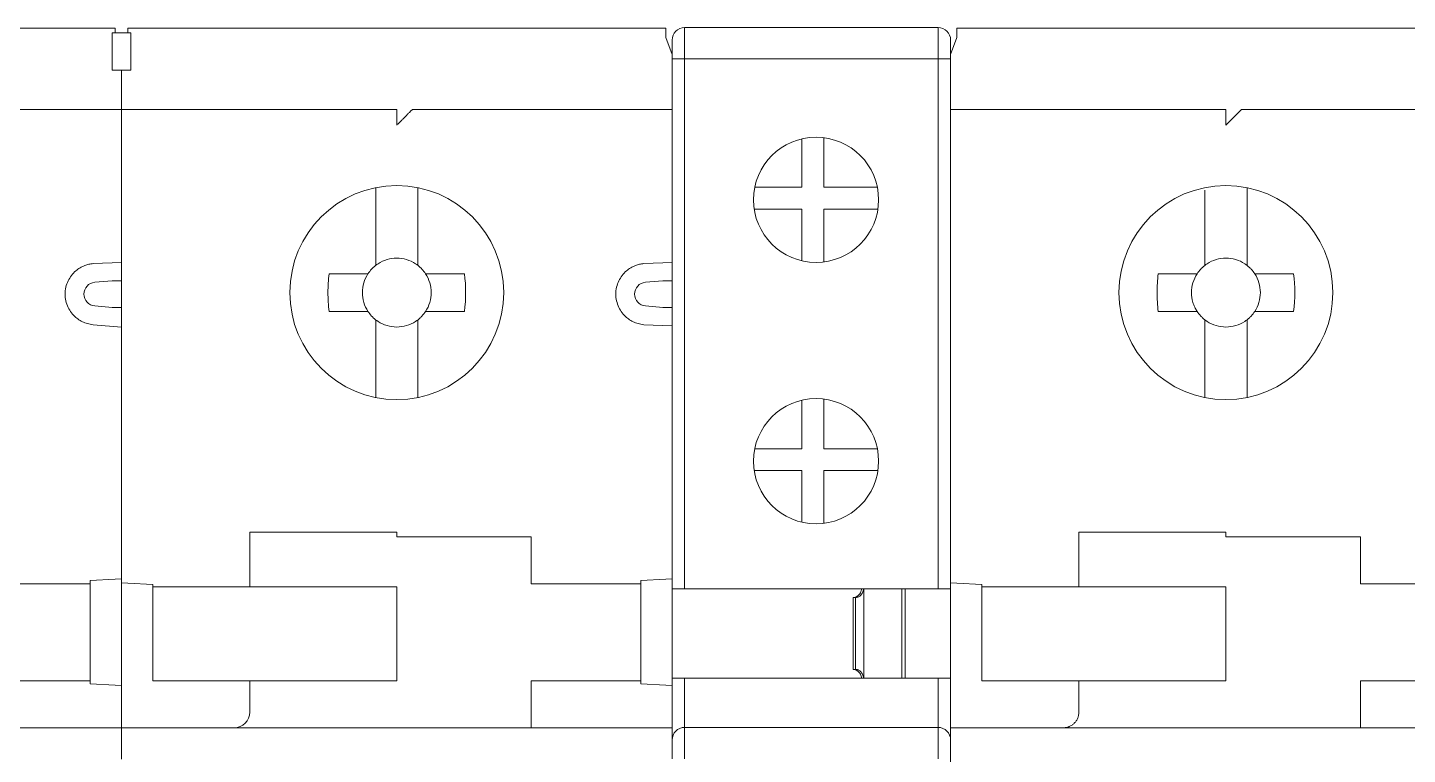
# Model space of a CAD drawing. Header units: millimetres. Extents: x 1359 to 3577, y 1336 to 3557.
# Drawn here: x 1802.27 to 1846.37, y 2789.13 to 2812.34 of the extents above; entities that cross this region are included whole.
import ezdxf

# ---------------------------------------------------------------- set-up
doc = ezdxf.new("R2010")
doc.units = ezdxf.units.MM
doc.layers.add('000-PI-Oprema', color=30, linetype='Continuous', lineweight=5)

msp = doc.modelspace()

# ---------------------------------------------------------------- linework, layer by layer
at = {"layer": '000-PI-Oprema', "color": 0, "lineweight": 0}
for p, q in [((1800.291, 2812.331), (1805.071, 2812.331)), ((1805.471, 2812.331), (1810.271, 2812.331)), ((1810.271, 2812.331), (1817.891, 2812.331)), ((1817.891, 2812.331), (1822.671, 2812.331)), ((1831.971, 2812.331), (1836.771, 2812.331)), ((1836.771, 2812.331), (1844.391, 2812.331)), ((1844.391, 2812.331), (1849.171, 2812.331)), ((1804.971, 2812.181), (1805.071, 2812.181)), ((1805.071, 2812.181), (1805.471, 2812.181)), ((1805.471, 2812.181), (1805.571, 2812.181)), ((1822.871, 2811.481), (1822.671, 2812.031)), ((1831.971, 2812.031), (1831.771, 2811.481)), ((1822.871, 2811.481), (1822.871, 2808.881)), ((1831.771, 2811.481), (1831.771, 2808.881)), ((1804.971, 2810.981), (1804.971, 2811.281)), ((1805.571, 2810.981), (1804.971, 2810.981)), ((1805.271, 2810.981), (1805.271, 2805.161)), ((1805.571, 2810.981), (1805.571, 2811.281)), ((1796.971, 2809.731), (1805.071, 2809.731)), ((1805.071, 2809.731), (1814.071, 2809.731)), ((1814.571, 2809.731), (1822.871, 2809.731)), ((1840.571, 2809.731), (1831.771, 2809.731)), ((1841.071, 2809.731), (1849.171, 2809.731)), ((1822.871, 2808.881), (1822.871, 2805.161)), ((1831.771, 2808.881), (1831.771, 2794.61)), ((1813.396, 2807.232), (1813.396, 2807.157)), ((1813.396, 2807.157), (1813.396, 2805.038)), ((1814.746, 2807.157), (1814.746, 2807.232)), ((1814.746, 2805.038), (1814.746, 2807.157)), ((1839.896, 2807.157), (1839.896, 2805.038)), ((1841.246, 2807.157), (1841.246, 2807.232)), ((1841.246, 2805.038), (1841.246, 2807.157)), ((1805.271, 2804.844), (1804.365, 2804.806)), ((1805.271, 2802.501), (1805.271, 2805.161)), ((1813.396, 2804.75), (1813.396, 2805.038)), ((1814.746, 2804.75), (1814.746, 2805.038)), ((1822.871, 2804.844), (1821.965, 2804.806)), ((1839.896, 2804.75), (1839.896, 2805.038)), ((1841.246, 2804.75), (1841.246, 2805.038)), ((1811.907, 2804.481), (1812.765, 2804.481)), ((1815.377, 2804.481), (1816.235, 2804.481)), ((1831.771, 2804.531), (1831.766, 2804.518)), ((1838.407, 2804.481), (1839.265, 2804.481)), ((1841.877, 2804.481), (1842.735, 2804.481)), ((1804.971, 2804.257), (1804.417, 2804.209)), ((1822.571, 2804.257), (1822.017, 2804.209)), ((1822.871, 2804.257), (1822.871, 2803.405)), ((1804.971, 2803.405), (1804.417, 2803.454)), ((1822.571, 2803.405), (1822.017, 2803.454)), ((1811.907, 2803.281), (1812.765, 2803.281)), ((1813.396, 2802.725), (1813.396, 2803.013)), ((1814.746, 2802.725), (1814.746, 2803.013)), ((1816.235, 2803.281), (1815.377, 2803.281)), ((1838.407, 2803.281), (1839.265, 2803.281)), ((1839.896, 2802.725), (1839.896, 2803.013)), ((1841.246, 2802.725), (1841.246, 2803.013)), ((1842.735, 2803.281), (1841.877, 2803.281)), ((1804.365, 2802.856), (1805.271, 2802.777)), ((1813.396, 2802.725), (1813.396, 2800.605)), ((1814.746, 2800.605), (1814.746, 2802.725)), ((1821.965, 2802.856), (1822.871, 2802.818)), ((1839.896, 2802.725), (1839.896, 2800.605)), ((1841.246, 2800.605), (1841.246, 2802.725)), ((1805.271, 2802.501), (1805.271, 2794.734)), ((1822.871, 2802.501), (1822.871, 2794.734)), ((1813.396, 2800.605), (1813.396, 2800.531)), ((1814.746, 2800.531), (1814.746, 2800.605)), ((1839.896, 2800.605), (1839.896, 2800.531)), ((1841.246, 2800.531), (1841.246, 2800.605)), ((1831.771, 2798.581), (1831.766, 2798.586)), ((1822.876, 2798.381), (1822.871, 2798.381)), ((1814.071, 2796.231), (1809.371, 2796.231)), ((1809.371, 2794.481), (1809.371, 2796.231)), ((1814.071, 2796.081), (1814.071, 2796.231)), ((1818.371, 2796.081), (1814.071, 2796.081)), ((1818.371, 2794.581), (1818.371, 2796.081)), ((1835.871, 2796.231), (1840.571, 2796.231)), ((1835.871, 2794.481), (1835.871, 2796.231)), ((1840.571, 2796.231), (1840.571, 2796.081)), ((1840.571, 2796.081), (1844.871, 2796.081)), ((1844.871, 2796.081), (1844.871, 2794.581)), ((1804.271, 2794.681), (1805.071, 2794.723)), ((1804.271, 2794.581), (1804.271, 2794.681)), ((1805.071, 2794.723), (1805.271, 2794.734)), ((1805.271, 2794.734), (1805.271, 2794.61)), ((1822.671, 2794.723), (1821.871, 2794.681)), ((1821.871, 2794.581), (1821.871, 2794.681)), ((1822.871, 2794.734), (1822.671, 2794.723)), ((1822.871, 2794.734), (1822.871, 2791.329)), ((1801.171, 2794.581), (1804.271, 2794.581)), ((1804.271, 2791.481), (1804.271, 2794.581)), ((1805.271, 2794.61), (1805.471, 2794.599)), ((1805.271, 2794.581), (1805.271, 2794.61)), ((1805.271, 2794.581), (1805.271, 2791.329)), ((1805.471, 2794.599), (1806.271, 2794.557)), ((1806.271, 2794.557), (1806.271, 2794.481)), ((1806.271, 2794.481), (1809.371, 2794.481)), ((1806.271, 2794.481), (1806.271, 2791.481)), ((1809.371, 2794.481), (1809.771, 2794.481)), ((1809.771, 2794.481), (1814.071, 2794.481)), ((1814.071, 2794.481), (1814.071, 2791.481)), ((1818.771, 2794.581), (1818.371, 2794.581)), ((1821.871, 2794.581), (1818.771, 2794.581)), ((1821.871, 2791.481), (1821.871, 2794.581)), ((1831.971, 2794.599), (1831.771, 2794.61)), ((1831.771, 2790.405), (1831.771, 2794.581)), ((1831.971, 2794.599), (1832.771, 2794.557)), ((1832.771, 2794.557), (1832.771, 2794.481)), ((1832.771, 2794.481), (1835.871, 2794.481)), ((1832.771, 2794.481), (1832.771, 2791.481)), ((1835.871, 2794.481), (1836.271, 2794.481)), ((1836.271, 2794.481), (1840.571, 2794.481)), ((1840.571, 2794.481), (1840.571, 2791.481)), ((1845.271, 2794.581), (1844.871, 2794.581)), ((1845.271, 2794.581), (1848.371, 2794.581)), ((1822.871, 2793.781), (1822.876, 2793.781)), ((1831.766, 2793.576), (1831.771, 2793.581)), ((1804.271, 2791.481), (1801.171, 2791.481)), ((1804.271, 2791.381), (1804.271, 2791.481)), ((1804.271, 2791.381), (1805.071, 2791.339)), ((1805.071, 2791.339), (1805.271, 2791.329)), ((1805.271, 2790.405), (1805.271, 2791.329)), ((1809.371, 2791.481), (1806.271, 2791.481)), ((1809.371, 2791.481), (1809.771, 2791.481)), ((1809.371, 2791.481), (1809.371, 2790.481)), ((1814.071, 2791.481), (1809.771, 2791.481)), ((1818.371, 2791.481), (1818.771, 2791.481)), ((1818.371, 2791.481), (1818.371, 2789.981)), ((1821.871, 2791.481), (1818.771, 2791.481)), ((1821.871, 2791.381), (1821.871, 2791.481)), ((1822.671, 2791.339), (1821.871, 2791.381)), ((1822.671, 2791.339), (1822.871, 2791.329)), ((1822.871, 2791.329), (1822.871, 2789.131)), ((1832.771, 2791.481), (1835.871, 2791.481)), ((1836.271, 2791.481), (1835.871, 2791.481)), ((1835.871, 2791.481), (1835.871, 2790.481)), ((1840.571, 2791.481), (1836.271, 2791.481)), ((1844.871, 2791.481), (1845.271, 2791.481)), ((1844.871, 2789.981), (1844.871, 2791.481)), ((1848.371, 2791.481), (1845.271, 2791.481)), ((1805.271, 2790.405), (1805.271, 2789.131)), ((1831.771, 2789.131), (1831.771, 2790.405)), ((1787.671, 2789.981), (1805.271, 2789.981)), ((1822.871, 2789.981), (1805.271, 2789.981)), ((1831.771, 2789.981), (1849.371, 2789.981)), ((1805.271, 2789.131), (1805.271, 2788.981)), ((1831.771, 2764.814), (1831.771, 2789.131))]:
    msp.add_line(p, q, dxfattribs=at)
at = {"layer": '000-PI-Oprema', "color": 0, "linetype": 'ByBlock', "lineweight": 0}
for p, q in [((1823.271, 2812.344), (1831.371, 2812.344)), ((1823.271, 2811.344), (1823.271, 2812.344)), ((1831.371, 2811.344), (1831.371, 2812.344)), ((1822.871, 2811.344), (1822.871, 2811.944)), ((1831.771, 2811.944), (1831.771, 2811.344)), ((1822.871, 2794.419), (1822.871, 2811.344)), ((1823.271, 2811.344), (1822.871, 2811.344)), ((1823.271, 2794.419), (1823.271, 2811.344)), ((1823.271, 2811.344), (1831.371, 2811.344)), ((1831.371, 2794.419), (1831.371, 2811.344)), ((1831.771, 2811.344), (1831.371, 2811.344)), ((1831.771, 2811.344), (1831.771, 2794.419)), ((1827.02, 2808.792), (1827.02, 2807.244)), ((1827.72, 2808.828), (1827.72, 2807.244)), ((1825.512, 2807.244), (1827.02, 2807.244)), ((1827.72, 2807.244), (1829.431, 2807.244)), ((1825.494, 2806.544), (1827.02, 2806.544)), ((1827.02, 2806.544), (1827.02, 2804.895)), ((1827.72, 2804.86), (1827.72, 2806.544)), ((1829.449, 2806.544), (1827.72, 2806.544)), ((1827.02, 2800.442), (1827.02, 2798.894)), ((1827.72, 2800.478), (1827.72, 2798.894)), ((1825.512, 2798.894), (1827.02, 2798.894)), ((1827.72, 2798.894), (1829.431, 2798.894)), ((1827.02, 2798.194), (1825.494, 2798.194)), ((1827.02, 2798.194), (1827.02, 2796.545)), ((1829.449, 2798.194), (1827.72, 2798.194)), ((1827.72, 2796.51), (1827.72, 2798.194)), ((1823.271, 2794.419), (1822.871, 2794.419)), ((1822.871, 2794.144), (1822.871, 2794.419)), ((1831.371, 2794.419), (1823.271, 2794.419)), ((1828.994, 2794.419), (1828.994, 2791.569)), ((1830.216, 2791.569), (1830.216, 2794.419)), ((1830.321, 2794.419), (1830.321, 2791.569)), ((1831.771, 2794.419), (1831.371, 2794.419)), ((1831.771, 2794.419), (1831.771, 2791.569)), ((1822.871, 2791.569), (1822.871, 2794.144)), ((1828.661, 2791.844), (1828.661, 2794.144)), ((1828.661, 2794.144), (1828.732, 2794.144)), ((1828.732, 2791.844), (1828.732, 2794.144)), ((1828.747, 2794.144), (1828.732, 2794.144)), ((1822.871, 2789.594), (1822.871, 2791.569)), ((1822.871, 2791.569), (1823.271, 2791.569)), ((1831.371, 2791.569), (1823.271, 2791.569)), ((1823.271, 2791.569), (1823.271, 2789.994)), ((1828.732, 2791.844), (1828.661, 2791.844)), ((1828.747, 2791.844), (1828.732, 2791.844)), ((1831.371, 2791.569), (1831.771, 2791.569)), ((1831.371, 2789.994), (1831.371, 2791.569)), ((1831.771, 2791.569), (1831.771, 2789.594)), ((1831.371, 2789.994), (1823.271, 2789.994)), ((1823.271, 2788.994), (1823.271, 2789.994)), ((1831.371, 2788.994), (1831.371, 2789.994)), ((1822.871, 2788.994), (1822.871, 2789.594)), ((1831.771, 2789.594), (1831.771, 2788.994))]:
    msp.add_line(p, q, dxfattribs=at)
for centre in [(1827.471, 2806.844), (1827.471, 2798.494)]:
    msp.add_circle(centre, 2, dxfattribs=at)
at = {"layer": '000-PI-Oprema', "color": 0, "lineweight": 0}
for centre in [(1814.071, 2803.881), (1840.571, 2803.881)]:
    msp.add_circle(centre, 3.418, dxfattribs=at)
at = {"layer": '000-PI-Oprema', "color": 0, "linetype": 'ByBlock', "lineweight": 0}
for centre, start, end in [((1823.271, 2811.944), 90, 180), ((1831.371, 2811.944), 0, 90), ((1823.271, 2789.594), 90, 180), ((1831.371, 2789.594), 0, 90)]:
    msp.add_arc(centre, 0.4, start, end, dxfattribs=at)
at = {"layer": '000-PI-Oprema', "color": 0, "lineweight": 0}
for centre, radius, start, end in [((1814.071, 2803.881), 1.1, 123.0557, 133.0681), ((1814.071, 2803.881), 1.1, 46.9319, 56.9443), ((1840.571, 2803.881), 1.1, 123.0557, 133.0681), ((1840.571, 2803.881), 1.1, 46.9319, 56.9443), ((1814.071, 2803.881), 1.1, 136.9319, 146.9443), ((1814.071, 2803.881), 1.1, 135, 136.9319), ((1814.071, 2803.881), 1.1, 45, 46.9319), ((1814.071, 2803.881), 1.1, 43.0681, 45), ((1814.071, 2803.881), 1.1, 33.0557, 43.0681), ((1840.571, 2803.881), 1.1, 136.9319, 146.9443), ((1840.571, 2803.881), 1.1, 135, 136.9319), ((1840.571, 2803.881), 1.1, 45, 46.9319), ((1840.571, 2803.881), 1.1, 43.0681, 45), ((1840.571, 2803.881), 1.1, 33.0557, 43.0681), ((1814.071, 2803.881), 1.1, 213.0557, 223.0681), ((1814.071, 2803.881), 1.1, 226.9319, 236.9443), ((1814.071, 2803.881), 1.1, 303.0557, 313.0681), ((1814.071, 2803.881), 1.1, 313.0681, 315), ((1814.071, 2803.881), 1.1, 315, 316.9319), ((1814.071, 2803.881), 1.1, 316.9319, 326.9443), ((1840.571, 2803.881), 1.1, 213.0557, 223.0681), ((1840.571, 2803.881), 1.1, 226.9319, 236.9443), ((1840.571, 2803.881), 1.1, 303.0557, 313.0681), ((1840.571, 2803.881), 1.1, 313.0681, 315), ((1840.571, 2803.881), 1.1, 315, 316.9319), ((1840.571, 2803.881), 1.1, 316.9319, 326.9443), ((1808.871, 2790.481), 0.5, 270, 0)]:
    msp.add_arc(centre, radius, start, end, dxfattribs=at)
for points, knots in [([(1805.071, 2812.181), (1805.071, 2812.182), (1805.071, 2812.238), (1805.071, 2812.306), (1805.071, 2812.323), (1805.071, 2812.331)], [0, 0, 0, 0, 0.010834, 0.505413, 1, 1, 1, 1]), ([(1805.471, 2812.331), (1805.471, 2812.323), (1805.471, 2812.306), (1805.471, 2812.238), (1805.471, 2812.182), (1805.471, 2812.181)], [0, 0, 0, 0, 0.494587, 0.989166, 1, 1, 1, 1]), ([(1822.671, 2812.031), (1822.671, 2812.088), (1822.671, 2812.141), (1822.671, 2812.277), (1822.671, 2812.331), (1822.671, 2812.331)], [0.262243, 0.262243, 0.262243, 0.262243, 0.5, 0.5, 1, 1, 1, 1]), ([(1831.971, 2812.031), (1831.971, 2812.057), (1831.971, 2812.112), (1831.971, 2812.187), (1831.971, 2812.252), (1831.971, 2812.298), (1831.971, 2812.326), (1831.971, 2812.329), (1831.971, 2812.331)], [0.2613825, 0.2613825, 0.2613825, 0.2613825, 0.3685854, 0.5000663, 0.6285535, 0.7600358, 0.8779631, 1, 1, 1, 1]), ([(1804.971, 2812.181), (1804.971, 2812.162), (1804.971, 2812.108), (1804.971, 2811.993), (1804.971, 2811.834), (1804.971, 2811.657), (1804.971, 2811.47), (1804.971, 2811.344), (1804.971, 2811.281)], [0.287427, 0.287427, 0.287427, 0.287427, 0.3699948, 0.5001298, 0.629921, 0.7600558, 0.879771, 1, 1, 1, 1]), ([(1805.571, 2812.181), (1805.571, 2812.133), (1805.571, 2812.068), (1805.571, 2811.803), (1805.571, 2811.543), (1805.571, 2811.281)], [0.2858647, 0.2858647, 0.2858647, 0.2858647, 0.5, 0.5, 1, 1, 1, 1]), ([(1814.071, 2809.231), (1814.071, 2809.362), (1814.071, 2809.492), (1814.071, 2809.677), (1814.071, 2809.731), (1814.071, 2809.731)], [0, 0, 0, 0, 0.5, 0.5, 1, 1, 1, 1]), ([(1814.071, 2809.231), (1814.093, 2809.253), (1814.137, 2809.296), (1814.201, 2809.361), (1814.272, 2809.432), (1814.349, 2809.509), (1814.425, 2809.585), (1814.488, 2809.648), (1814.535, 2809.695), (1814.566, 2809.726), (1814.569, 2809.729), (1814.571, 2809.731)], [0, 0, 0, 0, 0.097283, 0.192791, 0.287384, 0.42418, 0.554334, 0.675821, 0.789691, 0.896334, 1, 1, 1, 1]), ([(1840.571, 2809.731), (1840.571, 2809.73), (1840.571, 2809.729), (1840.571, 2809.716), (1840.571, 2809.694), (1840.571, 2809.652), (1840.571, 2809.588), (1840.571, 2809.508), (1840.571, 2809.42), (1840.571, 2809.326), (1840.571, 2809.263), (1840.571, 2809.231)], [0, 0, 0, 0, 0.080758, 0.160392, 0.240099, 0.368585, 0.500066, 0.628554, 0.760036, 0.877963, 1, 1, 1, 1]), ([(1841.071, 2809.731), (1841.071, 2809.731), (1841.069, 2809.73), (1841.06, 2809.72), (1841.045, 2809.706), (1841.024, 2809.684), (1840.997, 2809.657), (1840.964, 2809.624), (1840.917, 2809.577), (1840.85, 2809.51), (1840.769, 2809.428), (1840.674, 2809.334), (1840.609, 2809.269), (1840.571, 2809.231)], [0, 0, 0, 0, 0.056117, 0.113833, 0.173777, 0.236509, 0.302522, 0.372235, 0.446007, 0.56933, 0.712859, 0.83153, 1, 1, 1, 1]), ([(1804.365, 2802.856), (1804.334, 2802.86), (1804.274, 2802.867), (1804.185, 2802.888), (1804.074, 2802.924), (1803.945, 2802.987), (1803.8, 2803.092), (1803.668, 2803.231), (1803.559, 2803.408), (1803.487, 2803.611), (1803.463, 2803.831), (1803.487, 2804.052), (1803.559, 2804.254), (1803.668, 2804.432), (1803.799, 2804.57), (1803.945, 2804.676), (1804.088, 2804.744), (1804.229, 2804.789), (1804.319, 2804.8), (1804.365, 2804.806)], [0, 0, 0, 0, 0.031513, 0.062833, 0.094232, 0.152293, 0.210532, 0.279327, 0.348301, 0.424071, 0.50002, 0.57579, 0.651739, 0.720534, 0.789508, 0.84757, 0.905809, 0.95275, 1, 1, 1, 1]), ([(1814.671, 2804.803), (1814.494, 2804.919), (1814.283, 2804.981), (1813.86, 2804.981), (1813.649, 2804.919), (1813.471, 2804.803)], [0, 0, 0, 0, 0.5, 0.5, 1, 1, 1, 1]), ([(1821.965, 2802.856), (1821.934, 2802.86), (1821.874, 2802.867), (1821.785, 2802.888), (1821.674, 2802.924), (1821.545, 2802.987), (1821.4, 2803.092), (1821.268, 2803.231), (1821.159, 2803.408), (1821.087, 2803.611), (1821.063, 2803.831), (1821.087, 2804.052), (1821.159, 2804.254), (1821.268, 2804.432), (1821.399, 2804.57), (1821.545, 2804.676), (1821.688, 2804.744), (1821.829, 2804.789), (1821.919, 2804.8), (1821.965, 2804.806)], [0, 0, 0, 0, 0.031513, 0.062833, 0.094232, 0.152293, 0.210532, 0.279327, 0.348301, 0.424071, 0.50002, 0.57579, 0.651739, 0.720534, 0.789508, 0.84757, 0.905809, 0.95275, 1, 1, 1, 1]), ([(1822.871, 2805.16), (1822.871, 2805.16), (1822.871, 2805.158), (1822.871, 2805.145), (1822.871, 2805.123), (1822.871, 2805.084), (1822.871, 2805.014), (1822.871, 2804.901), (1822.871, 2804.763), (1822.871, 2804.606), (1822.871, 2804.435), (1822.871, 2804.316), (1822.871, 2804.257)], [0, 0, 0, 0, 0.062572, 0.124512, 0.186422, 0.248903, 0.373491, 0.498598, 0.623567, 0.749199, 0.874318, 1, 1, 1, 1]), ([(1841.171, 2804.803), (1840.994, 2804.919), (1840.783, 2804.981), (1840.36, 2804.981), (1840.149, 2804.919), (1839.971, 2804.803)], [0, 0, 0, 0, 0.5, 0.5, 1, 1, 1, 1]), ([(1811.907, 2804.481), (1811.883, 2804.282), (1811.859, 2803.881), (1811.883, 2803.48), (1811.908, 2803.281), (1811.907, 2803.281)], [0, 0, 0, 0, 0.5, 1, 1.000008, 1.000008, 1.000008, 1.000008]), ([(1815.377, 2804.481), (1815.31, 2804.481), (1815.185, 2804.481), (1815.054, 2804.481), (1814.993, 2804.481)], [0, 0, 0, 0, 0.54278, 1, 1, 1, 1]), ([(1838.407, 2804.481), (1838.383, 2804.282), (1838.359, 2803.881), (1838.383, 2803.48), (1838.408, 2803.281), (1838.407, 2803.281)], [-0.000008, -0.000008, -0.000008, -0.000008, 0.499992, 0.999992, 1, 1, 1, 1]), ([(1841.877, 2804.481), (1841.81, 2804.481), (1841.685, 2804.481), (1841.554, 2804.481), (1841.493, 2804.481)], [0, 0, 0, 0, 0.54278, 1, 1, 1, 1]), ([(1804.417, 2803.454), (1804.324, 2803.462), (1804.234, 2803.506), (1804.108, 2803.644), (1804.071, 2803.738), (1804.071, 2803.925), (1804.108, 2804.018), (1804.234, 2804.156), (1804.324, 2804.2), (1804.417, 2804.209)], [0, 0, 0, 0, 0.25, 0.25, 0.5, 0.5, 0.75, 0.75, 1, 1, 1, 1]), ([(1805.271, 2804.257), (1805.271, 2804.257), (1805.239, 2804.257), (1805.128, 2804.257), (1805.05, 2804.257), (1804.971, 2804.257)], [0, 0, 0, 0, 0.5, 0.5, 1, 1, 1, 1]), ([(1813.149, 2803.281), (1813.149, 2803.281), (1813.034, 2803.459), (1812.971, 2803.67), (1812.971, 2803.881)], [0, 0, 0, 0, 0.0000079, 0.5000079, 0.5000079, 0.5000079, 0.5000079]), ([(1822.017, 2803.454), (1821.924, 2803.462), (1821.834, 2803.506), (1821.708, 2803.644), (1821.671, 2803.738), (1821.671, 2803.925), (1821.708, 2804.018), (1821.834, 2804.156), (1821.924, 2804.2), (1822.017, 2804.209)], [0, 0, 0, 0, 0.25, 0.25, 0.5, 0.5, 0.75, 0.75, 1, 1, 1, 1]), ([(1822.871, 2804.257), (1822.871, 2804.257), (1822.839, 2804.257), (1822.728, 2804.257), (1822.65, 2804.257), (1822.571, 2804.257)], [0, 0, 0, 0, 0.5, 0.5, 1, 1, 1, 1]), ([(1839.649, 2803.281), (1839.651, 2803.283), (1839.649, 2803.281), (1839.649, 2803.282), (1839.649, 2803.282), (1839.649, 2803.282), (1839.649, 2803.283), (1839.648, 2803.284), (1839.646, 2803.286), (1839.643, 2803.291), (1839.637, 2803.301), (1839.625, 2803.321), (1839.602, 2803.361), (1839.56, 2803.443), (1839.495, 2803.617), (1839.471, 2803.776), (1839.471, 2803.881)], [0, 0, 0, 0, 0.000244, 0.000244, 0.000488, 0.000977, 0.001953, 0.003906, 0.007813, 0.015625, 0.03125, 0.0625, 0.125, 0.25, 0.5, 1, 1, 1, 1]), ([(1805.271, 2803.405), (1805.271, 2803.405), (1805.242, 2803.405), (1805.125, 2803.405), (1805.042, 2803.405), (1804.971, 2803.405)], [0, 0, 0, 0, 0.5, 0.5, 1, 1, 1, 1]), ([(1812.765, 2803.281), (1812.833, 2803.281), (1812.957, 2803.281), (1813.089, 2803.281), (1813.149, 2803.281)], [0, 0, 0, 0, 0.54278, 1, 1, 1, 1]), ([(1815.377, 2803.281), (1815.31, 2803.281), (1815.186, 2803.281), (1815.054, 2803.281), (1814.993, 2803.281)], [0, 0, 0, 0, 0.540007, 1, 1, 1, 1]), ([(1822.871, 2803.405), (1822.871, 2803.405), (1822.842, 2803.405), (1822.725, 2803.405), (1822.642, 2803.405), (1822.571, 2803.405)], [0, 0, 0, 0, 0.5, 0.5, 1, 1, 1, 1]), ([(1822.871, 2803.405), (1822.871, 2803.376), (1822.871, 2803.316), (1822.871, 2803.229), (1822.871, 2803.142), (1822.871, 2803.031), (1822.871, 2802.899), (1822.871, 2802.762), (1822.871, 2802.648), (1822.871, 2802.566), (1822.871, 2802.512), (1822.871, 2802.505), (1822.871, 2802.502)], [0, 0, 0, 0, 0.06314, 0.125631, 0.188079, 0.251095, 0.376332, 0.501694, 0.62641, 0.751388, 0.875439, 1, 1, 1, 1]), ([(1839.265, 2803.281), (1839.333, 2803.281), (1839.457, 2803.281), (1839.589, 2803.281), (1839.649, 2803.281)], [0, 0, 0, 0, 0.54278, 1, 1, 1, 1]), ([(1841.877, 2803.281), (1841.81, 2803.281), (1841.686, 2803.281), (1841.554, 2803.281), (1841.493, 2803.281)], [0, 0, 0, 0, 0.540007, 1, 1, 1, 1]), ([(1813.471, 2802.959), (1813.649, 2802.844), (1813.86, 2802.781), (1814.283, 2802.781), (1814.494, 2802.844), (1814.671, 2802.959)], [0, 0, 0, 0, 0.5, 0.5, 1, 1, 1, 1]), ([(1839.971, 2802.959), (1840.149, 2802.844), (1840.36, 2802.781), (1840.783, 2802.781), (1840.994, 2802.844), (1841.171, 2802.959)], [0, 0, 0, 0, 0.5, 0.5, 1, 1, 1, 1]), ([(1835.371, 2789.981), (1835.392, 2789.982), (1835.429, 2789.983), (1835.482, 2789.993), (1835.525, 2790.005), (1835.582, 2790.026), (1835.65, 2790.062), (1835.727, 2790.125), (1835.789, 2790.201), (1835.836, 2790.29), (1835.866, 2790.385), (1835.869, 2790.45), (1835.871, 2790.481)], [0, 0, 0, 0, 0.090538, 0.168629, 0.234274, 0.28748, 0.430983, 0.554467, 0.680811, 0.79553, 0.900937, 1, 1, 1, 1])]:
    msp.add_open_spline(points, degree=3, knots=knots, dxfattribs=at)
for points in [[(1813.149, 2804.481), (1813.015, 2804.481), (1812.889, 2804.481), (1812.765, 2804.481)], [(1812.971, 2803.881), (1812.971, 2804.093), (1813.034, 2804.304), (1813.149, 2804.481)], [(1813.293, 2804.659), (1813.302, 2804.668), (1813.311, 2804.676), (1813.32, 2804.685)], [(1815.171, 2803.881), (1815.171, 2804.093), (1815.109, 2804.304), (1814.993, 2804.481)], [(1816.235, 2803.281), (1816.283, 2803.679), (1816.283, 2804.083), (1816.235, 2804.481)], [(1839.649, 2804.481), (1839.515, 2804.481), (1839.389, 2804.481), (1839.265, 2804.481)], [(1839.471, 2803.881), (1839.471, 2804.093), (1839.534, 2804.304), (1839.649, 2804.481)], [(1839.793, 2804.659), (1839.802, 2804.668), (1839.811, 2804.676), (1839.82, 2804.685)], [(1841.671, 2803.881), (1841.671, 2804.093), (1841.609, 2804.304), (1841.493, 2804.481)], [(1842.735, 2803.281), (1842.783, 2803.679), (1842.783, 2804.083), (1842.735, 2804.481)], [(1814.993, 2803.281), (1815.109, 2803.459), (1815.171, 2803.67), (1815.171, 2803.881)], [(1841.493, 2803.281), (1841.609, 2803.459), (1841.671, 2803.67), (1841.671, 2803.881)], [(1813.293, 2803.103), (1813.285, 2803.112), (1813.276, 2803.121), (1813.268, 2803.13)], [(1813.32, 2803.078), (1813.311, 2803.086), (1813.302, 2803.095), (1813.293, 2803.103)], [(1839.793, 2803.103), (1839.785, 2803.112), (1839.776, 2803.121), (1839.768, 2803.13)], [(1839.82, 2803.078), (1839.811, 2803.086), (1839.802, 2803.095), (1839.793, 2803.103)]]:
    msp.add_open_spline(points, degree=3, dxfattribs=at)
at = {"layer": '000-PI-Oprema', "color": 0, "linetype": 'ByBlock', "lineweight": 0}
for points, knots in [([(1828.667, 2794.144), (1828.687, 2794.144), (1828.728, 2794.15), (1828.789, 2794.18), (1828.845, 2794.227), (1828.889, 2794.289), (1828.916, 2794.355), (1828.924, 2794.4), (1828.925, 2794.419)], [0, 0, 0, 0, 0.175589, 0.351177, 0.526766, 0.702354, 0.877943, 1, 1, 1, 1]), ([(1828.993, 2794.419), (1828.992, 2794.407), (1828.991, 2794.395), (1828.987, 2794.373), (1828.984, 2794.363), (1828.978, 2794.343), (1828.975, 2794.334), (1828.964, 2794.305), (1828.955, 2794.288), (1828.939, 2794.263), (1828.933, 2794.254), (1828.921, 2794.239), (1828.908, 2794.224), (1828.895, 2794.212), (1828.881, 2794.199), (1828.874, 2794.194), (1828.853, 2794.178), (1828.839, 2794.169), (1828.817, 2794.159), (1828.81, 2794.157), (1828.796, 2794.152), (1828.79, 2794.15), (1828.77, 2794.145), (1828.758, 2794.144), (1828.747, 2794.144)], [0, 0, 0, 0, 0.078296, 0.078296, 0.144132, 0.144132, 0.209968, 0.209968, 0.34164, 0.34164, 0.407476, 0.407476, 0.473312, 0.539148, 0.539148, 0.604984, 0.604984, 0.736656, 0.736656, 0.802492, 0.802492, 0.868328, 0.868328, 1, 1, 1, 1]), ([(1828.925, 2791.569), (1828.924, 2791.588), (1828.916, 2791.633), (1828.889, 2791.699), (1828.845, 2791.761), (1828.789, 2791.808), (1828.728, 2791.837), (1828.687, 2791.844), (1828.667, 2791.844)], [0, 0, 0, 0, 0.122057, 0.297646, 0.473234, 0.648823, 0.824411, 1, 1, 1, 1]), ([(1828.747, 2791.844), (1828.758, 2791.844), (1828.77, 2791.843), (1828.79, 2791.838), (1828.796, 2791.836), (1828.81, 2791.831), (1828.817, 2791.828), (1828.839, 2791.818), (1828.853, 2791.81), (1828.874, 2791.794), (1828.881, 2791.789), (1828.895, 2791.776), (1828.908, 2791.763), (1828.921, 2791.749), (1828.933, 2791.733), (1828.939, 2791.725), (1828.955, 2791.7), (1828.964, 2791.682), (1828.975, 2791.654), (1828.978, 2791.644), (1828.984, 2791.625), (1828.987, 2791.615), (1828.991, 2791.593), (1828.992, 2791.581), (1828.993, 2791.569)], [0, 0, 0, 0, 0.131674, 0.131674, 0.197511, 0.197511, 0.263348, 0.263348, 0.395022, 0.395022, 0.460859, 0.460859, 0.526697, 0.592534, 0.592534, 0.658371, 0.658371, 0.790045, 0.790045, 0.855882, 0.855882, 0.921719, 0.921719, 1, 1, 1, 1])]:
    msp.add_open_spline(points, degree=3, knots=knots, dxfattribs=at)

doc.saveas('drawing.dxf')
